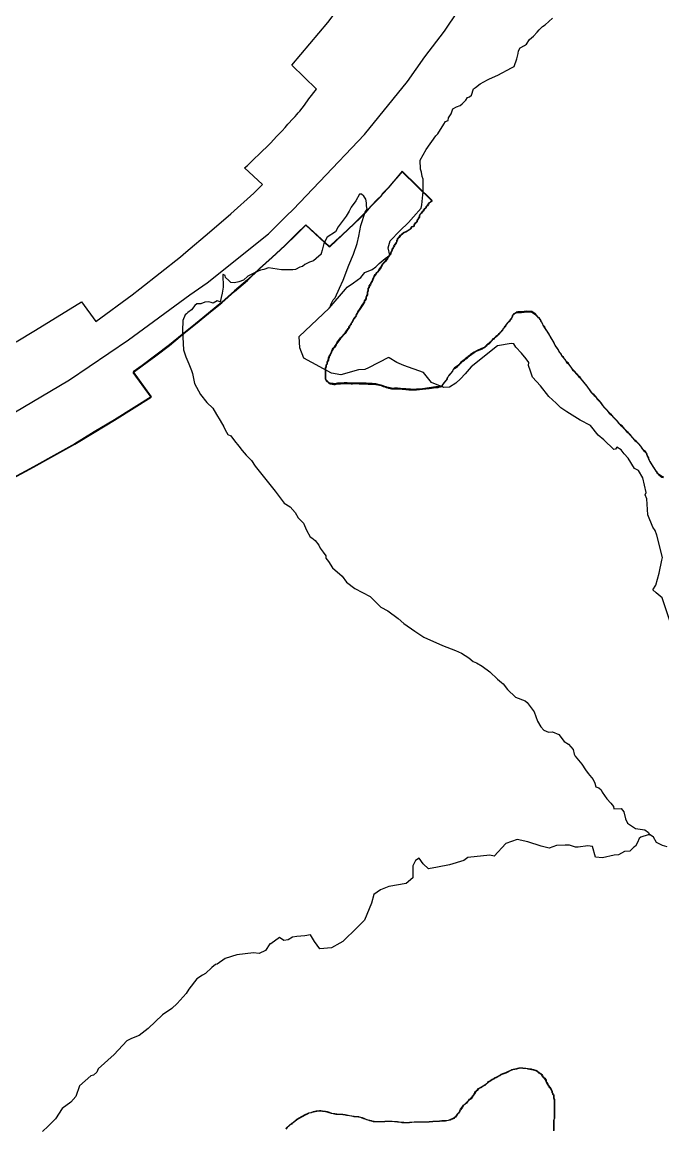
# Model space of a CAD drawing. Header units: inches. Extents: x 11269096 to 11303252, y 3653903 to 3686752.
# Drawn here: x 11285832 to 11286685, y 3677357 to 3678831 of the extents above; entities that cross this region are included whole.
import ezdxf

# ---------------------------------------------------------------- set-up
doc = ezdxf.new("R2010")
doc.units = ezdxf.units.IN
doc.header["$MEASUREMENT"] = 0
doc.layers.add('Park', color=105, linetype='Continuous')
doc.layers.add('Trail', color=202, linetype='Continuous')

msp = doc.modelspace()

# ---------------------------------------------------------------- linework, layer by layer
at = {"layer": 'Park'}
for points in [[(11285824.1, 3678405), (11285849.9, 3678420.2), (11285911.1, 3678458.2), (11285930, 3678431.9), (11285978.6, 3678467.7), (11285988.6, 3678475.3), (11286042.9, 3678518.3), (11286049.8, 3678524.3), (11286081.3, 3678551), (11286110, 3678575.4), (11286140.4, 3678603.2), (11286152, 3678614.7), (11286128, 3678636.7), (11286132, 3678639.9), (11286134.9, 3678642.8), (11286141, 3678648.6), (11286147.6, 3678654.8), (11286152.7, 3678659.8), (11286156.8, 3678663.7), (11286163.4, 3678670.1), (11286166.9, 3678674), (11286171.3, 3678679), (11286178.1, 3678686), (11286182.1, 3678690.7), (11286185.9, 3678695.1), (11286193, 3678702.4), (11286194, 3678703.4), (11286195.4, 3678705.1), (11286197.7, 3678707.9), (11286199.6, 3678710.1), (11286200.4, 3678711), (11286201.7, 3678712.5), (11286208, 3678720.2), (11286214, 3678728.9), (11286224, 3678741.7), (11286191, 3678773.7), (11286239.1, 3678830.4), (11286286.6, 3678894.2)], [(11286686, 3678224.7), (11286684, 3678225.2), (11286682, 3678226.7), (11286680, 3678228.2), (11286678, 3678230.2), (11286678, 3678230.7), (11286677, 3678231.4), (11286677, 3678232.2), (11286676, 3678233.2), (11286675, 3678234.7), (11286674, 3678236.2), (11286672, 3678239.4), (11286670, 3678242.4), (11286668, 3678245.9), (11286667, 3678247.7), (11286666, 3678249.2), (11286666, 3678250.4), (11286666, 3678251.2), (11286665, 3678252.2), (11286665, 3678253.4), (11286664, 3678254.2), (11286664, 3678254.9), (11286664, 3678255.7), (11286663, 3678257.2), (11286662, 3678258.7), (11286660, 3678260.2), (11286658, 3678262.9), (11286656, 3678265.9), (11286653, 3678269.4), (11286651, 3678271.2), (11286650, 3678272.4), (11286648, 3678273.9), (11286645, 3678277.4), (11286642, 3678281.2), (11286639, 3678284.2), (11286637, 3678285.9), (11286635, 3678288.2), (11286633, 3678290.7), (11286631, 3678292.7), (11286629, 3678294.4), (11286627, 3678296.2), (11286624, 3678300.2), (11286620, 3678304.2), (11286617, 3678307.7), (11286614, 3678310.4), (11286611, 3678313.9), (11286607, 3678317.9), (11286605, 3678320.7), (11286603, 3678323.4), (11286601, 3678326.2), (11286598, 3678329.2), (11286596, 3678332.2), (11286594, 3678334.2), (11286592, 3678335.7), (11286590, 3678338.2), (11286588, 3678340.9), (11286584, 3678346.4), (11286580, 3678351.2), (11286576, 3678356.2), (11286575, 3678357.7), (11286573, 3678359.2), (11286572, 3678360.7), (11286570, 3678362.7), (11286568, 3678365.4), (11286565, 3678368.4), (11286563, 3678371.2), (11286561, 3678373.9), (11286559, 3678376.7), (11286557, 3678378.2), (11286556, 3678379.9), (11286555, 3678381.4), (11286554, 3678382.7), (11286553, 3678384.4), (11286551, 3678386.4), (11286550, 3678388.7), (11286548, 3678390.7), (11286547, 3678392.7), (11286546, 3678394.7), (11286544, 3678397.2), (11286543, 3678398.9), (11286542, 3678400.4), (11286541, 3678402.2), (11286540, 3678404.4), (11286536, 3678410.7), (11286533, 3678416.4), (11286529, 3678422.4), (11286528, 3678423.7), (11286528, 3678424.7), (11286527, 3678425.7), (11286526, 3678427.2), (11286525, 3678428.9), (11286524, 3678431.2), (11286523, 3678432.4), (11286523, 3678433.7), (11286522, 3678434.9), (11286521, 3678435.7), (11286521, 3678436.4), (11286521, 3678436.7), (11286520, 3678436.9), (11286520, 3678437.2), (11286520, 3678437.4), (11286519, 3678437.9), (11286519, 3678438.4), (11286518, 3678438.7), (11286518, 3678438.9), (11286518, 3678439.2), (11286518, 3678439.4), (11286517, 3678440.2), (11286516, 3678440.9), (11286516, 3678441.7), (11286511, 3678445.2), (11286504, 3678445.7), (11286497, 3678444.7), (11286496, 3678444.7), (11286495, 3678444.7), (11286493, 3678444.7), (11286492, 3678444.7), (11286491, 3678444.4), (11286490, 3678444.2), (11286490, 3678443.9), (11286489, 3678443.7), (11286488, 3678443.2), (11286488, 3678442.7), (11286487, 3678442.4), (11286487, 3678441.9), (11286486, 3678441.7), (11286486, 3678440.9), (11286485, 3678440.4), (11286485, 3678439.7), (11286485, 3678439.2), (11286485, 3678438.9), (11286485, 3678438.7), (11286484, 3678437.7), (11286484, 3678436.7), (11286483, 3678435.7), (11286482, 3678434.7), (11286482, 3678433.7), (11286481, 3678432.4), (11286480, 3678432.2), (11286480, 3678431.9), (11286479, 3678430.7), (11286478, 3678429.7), (11286477, 3678428.4), (11286476, 3678427.4), (11286476, 3678426.4), (11286475, 3678425.4), (11286474, 3678424.7), (11286474, 3678424.2), (11286474, 3678423.7), (11286473, 3678423.2), (11286473, 3678422.7), (11286472, 3678422.2), (11286472, 3678421.2), (11286471, 3678419.9), (11286470, 3678418.7), (11286469, 3678417.9), (11286468, 3678417.2), (11286468, 3678416.4), (11286467, 3678415.7), (11286466, 3678414.9), (11286466, 3678414.4), (11286465, 3678413.7), (11286464, 3678412.9), (11286463, 3678411.9), (11286462, 3678411.2), (11286461, 3678410.4), (11286461, 3678409.7), (11286459, 3678408.7), (11286458, 3678407.4), (11286457, 3678406.4), (11286456, 3678405.7), (11286456, 3678404.9), (11286455, 3678404.2), (11286454, 3678402.9), (11286452, 3678401.9), (11286451, 3678400.7), (11286449, 3678399.2), (11286448, 3678397.9), (11286446, 3678396.9), (11286445, 3678396.4), (11286444, 3678395.9), (11286443, 3678395.4), (11286438, 3678393.4), (11286434, 3678391.2), (11286429, 3678387.9), (11286428, 3678386.7), (11286426, 3678385.4), (11286425, 3678384.4), (11286423, 3678382.9), (11286421, 3678381.2), (11286419, 3678379.7), (11286417, 3678378.2), (11286416, 3678377.2), (11286415, 3678375.7), (11286414, 3678374.9), (11286414, 3678374.4), (11286413, 3678374.2), (11286412, 3678372.7), (11286410, 3678371.4), (11286408, 3678370.2), (11286406, 3678368.2), (11286405, 3678365.9), (11286403, 3678363.2), (11286401, 3678361.2), (11286400, 3678359.7), (11286399, 3678357.9), (11286398, 3678356.7), (11286398, 3678355.7), (11286397, 3678354.4), (11286396, 3678352.7), (11286394, 3678350.7), (11286392, 3678347.7), (11286392, 3678347.4), (11286392, 3678347.2), (11286392, 3678346.9), (11286391, 3678346.2), (11286389, 3678345.7), (11286388, 3678345.4), (11286386, 3678344.9), (11286384, 3678344.7), (11286383, 3678344.7), (11286374, 3678343.4), (11286365, 3678342.4), (11286357, 3678341.7), (11286354, 3678341.4), (11286351, 3678341.4), (11286349, 3678341.7), (11286347, 3678341.7), (11286343, 3678342.2), (11286340, 3678342.4), (11286338, 3678342.4), (11286336, 3678342.7), (11286334, 3678342.7), (11286332, 3678342.9), (11286330, 3678342.9), (11286328, 3678342.9), (11286327, 3678342.7), (11286326, 3678342.7), (11286325, 3678342.7), (11286324, 3678342.7), (11286324, 3678342.9), (11286323, 3678343.2), (11286322, 3678343.4), (11286321, 3678343.7), (11286320, 3678343.9), (11286319, 3678344.2), (11286317, 3678344.7), (11286315, 3678345.4), (11286313, 3678346.2), (11286310, 3678347.2), (11286308, 3678347.7), (11286303, 3678348.7), (11286298, 3678349.2), (11286294, 3678349.2), (11286293, 3678349.2), (11286292, 3678349.4), (11286290, 3678349.7), (11286288, 3678349.7), (11286286, 3678349.7), (11286284, 3678349.7), (11286281, 3678349.7), (11286278, 3678349.9), (11286275, 3678349.9), (11286274, 3678349.9), (11286272, 3678349.7), (11286270, 3678349.7), (11286268, 3678349.9), (11286267, 3678349.9), (11286265, 3678350.2), (11286263, 3678350.2), (11286261, 3678350.2), (11286259, 3678349.9), (11286258, 3678349.9), (11286256, 3678349.7), (11286254, 3678349.7), (11286253, 3678349.7), (11286252, 3678349.7), (11286251, 3678349.4), (11286250, 3678349.2), (11286249, 3678348.9), (11286248, 3678348.9), (11286247, 3678348.9), (11286246, 3678349.2), (11286245, 3678349.2), (11286244, 3678349.4), (11286243, 3678349.4), (11286242, 3678349.4), (11286242, 3678349.7), (11286241, 3678350.2), (11286240, 3678350.7), (11286240, 3678351.2), (11286239, 3678351.7), (11286239, 3678352.2), (11286238, 3678352.7), (11286238, 3678352.9), (11286237, 3678353.4), (11286237, 3678353.7), (11286237, 3678354.2), (11286237, 3678354.7), (11286236, 3678354.9), (11286236, 3678355.2), (11286236, 3678355.7), (11286236, 3678357.2), (11286236, 3678358.7), (11286236, 3678359.9), (11286236, 3678360.7), (11286236, 3678361.7), (11286236, 3678362.7), (11286236, 3678363.2), (11286236, 3678364.2), (11286236, 3678364.9), (11286236, 3678366.2), (11286236, 3678367.2), (11286236, 3678368.2), (11286236, 3678370.2), (11286237, 3678372.4), (11286237, 3678374.4), (11286238, 3678375.7), (11286238, 3678376.9), (11286238, 3678378.4), (11286239, 3678379.9), (11286240, 3678381.2), (11286240, 3678382.4), (11286240, 3678383.4), (11286241, 3678384.7), (11286241, 3678385.9), (11286242, 3678387.7), (11286243, 3678389.7), (11286244, 3678391.7), (11286245, 3678394.2), (11286246, 3678396.4), (11286248, 3678398.2), (11286249, 3678399.4), (11286250, 3678401.4), (11286251, 3678403.4), (11286256, 3678410.2), (11286262, 3678416.7), (11286266, 3678422.7), (11286267, 3678423.2), (11286267, 3678423.7), (11286267, 3678424.2), (11286268, 3678425.7), (11286269, 3678427.4), (11286270, 3678428.7), (11286270, 3678429.2), (11286270, 3678429.9), (11286271, 3678430.7), (11286273, 3678433.9), (11286274, 3678436.7), (11286276, 3678438.7), (11286277, 3678440.2), (11286278, 3678442.7), (11286279, 3678444.9), (11286282, 3678449.4), (11286285, 3678453.7), (11286288, 3678458.4), (11286288, 3678459.2), (11286288, 3678459.9), (11286289, 3678460.7), (11286290, 3678462.7), (11286290, 3678464.7), (11286291, 3678466.7), (11286292, 3678467.9), (11286292, 3678469.4), (11286292, 3678471.2), (11286293, 3678473.7), (11286293, 3678475.9), (11286294, 3678477.7), (11286294, 3678479.4), (11286296, 3678481.7), (11286297, 3678483.9), (11286298, 3678485.9), (11286299, 3678488.2), (11286300, 3678490.4), (11286301, 3678492.4), (11286302, 3678494.4), (11286303, 3678495.7), (11286304, 3678497.2), (11286306, 3678498.7), (11286307, 3678500.7), (11286310, 3678504.7), (11286312, 3678508.7), (11286316, 3678512.7), (11286317, 3678514.2), (11286318, 3678515.7), (11286319, 3678517.2), (11286320, 3678518.7), (11286321, 3678520.2), (11286322, 3678521.7), (11286323, 3678522.4), (11286323, 3678523.2), (11286323, 3678523.9), (11286324, 3678525.7), (11286325, 3678527.4), (11286325, 3678528.7), (11286326, 3678530.2), (11286327, 3678532.2), (11286328, 3678533.7), (11286329, 3678535.2), (11286330, 3678536.9), (11286331, 3678538.7), (11286331, 3678540.2), (11286332, 3678541.2), (11286332, 3678542.4), (11286334, 3678544.7), (11286336, 3678547.2), (11286338, 3678548.7), (11286338, 3678549.2), (11286339, 3678549.7), (11286340, 3678550.4), (11286344, 3678552.4), (11286347, 3678554.2), (11286349, 3678555.9), (11286350, 3678556.7), (11286350, 3678557.7), (11286351, 3678558.4), (11286352, 3678558.7), (11286353, 3678558.9), (11286353, 3678559.4), (11286354, 3678559.7), (11286354, 3678560.2), (11286354, 3678560.7), (11286355, 3678562.2), (11286356, 3678563.4), (11286357, 3678564.7), (11286358, 3678565.4), (11286358, 3678566.7), (11286359, 3678567.9), (11286360, 3678569.9), (11286361, 3678571.7), (11286361, 3678573.4), (11286362, 3678575.2), (11286364, 3678576.9), (11286365, 3678578.7), (11286366, 3678579.7), (11286367, 3678580.9), (11286368, 3678582.4), (11286369, 3678583.4), (11286370, 3678584.4), (11286370, 3678585.4), (11286372, 3678586.9), (11286373, 3678588.7), (11286374, 3678590.2), (11286378, 3678593.2), (11286338, 3678632.2), (11286334, 3678627.4), (11286327, 3678619.2), (11286320, 3678610.7), (11286312, 3678602.4), (11286310, 3678599.7), (11286305, 3678594.4), (11286297, 3678586.2), (11286290, 3678578.4), (11286282, 3678570.4), (11286274, 3678562.7), (11286266, 3678555.2), (11286258, 3678547.7), (11286250, 3678540.2), (11286242, 3678532.7), (11286241, 3678532.4), (11286210, 3678560.9), (11286198, 3678549.2), (11286182, 3678533.4), (11286165, 3678517.9), (11286148, 3678502.7), (11286132, 3678487.4), (11286115, 3678472.7), (11286098, 3678457.7), (11286080, 3678443.2), (11286063, 3678428.9), (11286045, 3678414.7), (11286028, 3678400.7), (11286010, 3678386.9), (11285992, 3678373.4), (11285980, 3678364.7), (11286004, 3678331.7), (11285981, 3678317.4), (11285955, 3678300.9), (11285928, 3678284.7), (11285902, 3678268.9), (11285874, 3678253.4), (11285847, 3678238.4), (11285820, 3678223.7)], [(11285820, 3678223), (11285847, 3678237.7), (11285874, 3678252.7), (11285902, 3678268.3), (11285928, 3678284), (11285955, 3678300.3), (11285981, 3678316.8), (11286004, 3678331), (11285980, 3678364), (11285992, 3678372.7), (11286010, 3678386.2), (11286028, 3678400), (11286045, 3678414), (11286063, 3678428.3), (11286080, 3678442.5), (11286098, 3678457), (11286115, 3678472), (11286132, 3678486.8), (11286148, 3678502), (11286165, 3678517.2), (11286182, 3678532.7), (11286198, 3678548.5), (11286210, 3678560.2), (11286241, 3678531.7), (11286242, 3678532), (11286250, 3678539.5), (11286258, 3678547), (11286266, 3678554.5), (11286274, 3678562), (11286282, 3678569.7), (11286290, 3678577.7), (11286297, 3678585.5), (11286305, 3678593.8), (11286310, 3678599), (11286312, 3678601.8), (11286320, 3678610), (11286327, 3678618.5), (11286334, 3678626.8), (11286338, 3678631.5), (11286378, 3678592.5), (11286374, 3678589.5), (11286373, 3678588), (11286372, 3678586.3), (11286370, 3678584.7), (11286370, 3678583.7), (11286369, 3678582.7), (11286368, 3678581.7), (11286367, 3678580.2), (11286366, 3678579), (11286365, 3678578), (11286364, 3678576.2), (11286362, 3678574.5), (11286361, 3678572.7), (11286361, 3678571), (11286360, 3678569.2), (11286359, 3678567.2), (11286358, 3678566), (11286358, 3678564.7), (11286357, 3678564), (11286356, 3678562.7), (11286355, 3678561.5), (11286354, 3678560), (11286354, 3678559.5), (11286354, 3678559), (11286353, 3678558.7), (11286353, 3678558.2), (11286352, 3678558), (11286351, 3678557.7), (11286350, 3678557), (11286350, 3678556), (11286349, 3678555.2), (11286347, 3678553.5), (11286344, 3678551.7), (11286340, 3678549.7), (11286339, 3678549), (11286338, 3678548.5), (11286338, 3678548), (11286336, 3678546.5), (11286334, 3678544), (11286332, 3678541.7), (11286332, 3678540.5), (11286331, 3678539.5), (11286331, 3678538), (11286330, 3678536.2), (11286329, 3678534.5), (11286328, 3678533), (11286327, 3678531.5), (11286326, 3678529.5), (11286325, 3678528), (11286325, 3678526.7), (11286324, 3678525), (11286323, 3678523.2), (11286323, 3678522.5), (11286323, 3678521.7), (11286322, 3678521), (11286321, 3678519.5), (11286320, 3678518), (11286319, 3678516.5), (11286318, 3678515), (11286317, 3678513.5), (11286316, 3678512), (11286312, 3678508), (11286310, 3678504), (11286307, 3678500), (11286306, 3678498), (11286304, 3678496.5), (11286303, 3678495), (11286302, 3678493.8), (11286301, 3678491.8), (11286300, 3678489.8), (11286299, 3678487.5), (11286298, 3678485.3), (11286297, 3678483.3), (11286296, 3678481), (11286294, 3678478.8), (11286294, 3678477), (11286293, 3678475.3), (11286293, 3678473), (11286292, 3678470.5), (11286292, 3678468.8), (11286292, 3678467.3), (11286291, 3678466), (11286290, 3678464), (11286290, 3678462), (11286289, 3678460), (11286288, 3678459.3), (11286288, 3678458.5), (11286288, 3678457.8), (11286285, 3678453), (11286282, 3678448.8), (11286279, 3678444.3), (11286278, 3678442), (11286277, 3678439.5), (11286276, 3678438), (11286274, 3678436), (11286273, 3678433.3), (11286271, 3678430), (11286270, 3678429.3), (11286270, 3678428.5), (11286270, 3678428), (11286269, 3678426.8), (11286268, 3678425), (11286267, 3678423.5), (11286267, 3678423), (11286267, 3678422.5), (11286266, 3678422), (11286262, 3678416), (11286256, 3678409.5), (11286251, 3678402.7), (11286250, 3678400.7), (11286249, 3678398.7), (11286248, 3678397.5), (11286246, 3678395.7), (11286245, 3678393.5), (11286244, 3678391), (11286243, 3678389), (11286242, 3678387), (11286241, 3678385.2), (11286241, 3678384), (11286240, 3678382.7), (11286240, 3678381.7), (11286240, 3678380.5), (11286239, 3678379.2), (11286238, 3678377.7), (11286238, 3678376.2), (11286238, 3678375), (11286237, 3678373.7), (11286237, 3678371.7), (11286236, 3678369.5), (11286236, 3678367.5), (11286236, 3678366.5), (11286236, 3678365.5), (11286236, 3678364.2), (11286236, 3678363.5), (11286236, 3678362.5), (11286236, 3678362), (11286236, 3678361), (11286236, 3678360), (11286236, 3678359.2), (11286236, 3678358), (11286236, 3678356.5), (11286236, 3678355), (11286236, 3678354.5), (11286236, 3678354.2), (11286237, 3678354), (11286237, 3678353.5), (11286237, 3678353), (11286237, 3678352.7), (11286238, 3678352.2), (11286238, 3678352), (11286239, 3678351.5), (11286239, 3678351), (11286240, 3678350.5), (11286240, 3678350), (11286241, 3678349.5), (11286242, 3678349), (11286242, 3678348.7), (11286243, 3678348.7), (11286244, 3678348.7), (11286245, 3678348.5), (11286246, 3678348.5), (11286247, 3678348.2), (11286248, 3678348.2), (11286249, 3678348.2), (11286250, 3678348.5), (11286251, 3678348.7), (11286252, 3678349), (11286253, 3678349), (11286254, 3678349), (11286256, 3678349), (11286258, 3678349.2), (11286259, 3678349.2), (11286261, 3678349.5), (11286263, 3678349.5), (11286265, 3678349.5), (11286267, 3678349.2), (11286268, 3678349.2), (11286270, 3678349), (11286272, 3678349), (11286274, 3678349.2), (11286275, 3678349.2), (11286278, 3678349.2), (11286281, 3678349), (11286284, 3678349), (11286286, 3678349), (11286288, 3678349), (11286290, 3678349), (11286292, 3678348.7), (11286293, 3678348.5), (11286294, 3678348.5), (11286298, 3678348.5), (11286303, 3678348), (11286308, 3678347), (11286310, 3678346.5), (11286313, 3678345.5), (11286315, 3678344.7), (11286317, 3678344), (11286319, 3678343.5), (11286320, 3678343.2), (11286321, 3678343), (11286322, 3678342.7), (11286323, 3678342.5), (11286324, 3678342.2), (11286324, 3678342), (11286325, 3678342), (11286326, 3678342), (11286327, 3678342), (11286328, 3678342.2), (11286330, 3678342.2), (11286332, 3678342.2), (11286334, 3678342), (11286336, 3678342), (11286338, 3678341.7), (11286340, 3678341.7), (11286343, 3678341.5), (11286347, 3678341), (11286349, 3678341), (11286351, 3678340.7), (11286354, 3678340.7), (11286357, 3678341), (11286365, 3678341.7), (11286374, 3678342.7), (11286383, 3678344), (11286384, 3678344), (11286386, 3678344.2), (11286388, 3678344.7), (11286389, 3678345), (11286391, 3678345.5), (11286392, 3678346.2), (11286392, 3678346.5), (11286392, 3678346.7), (11286392, 3678347), (11286394, 3678350), (11286396, 3678352), (11286397, 3678353.7), (11286398, 3678355), (11286398, 3678356), (11286399, 3678357.2), (11286400, 3678359), (11286401, 3678360.5), (11286403, 3678362.5), (11286405, 3678365.2), (11286406, 3678367.5), (11286408, 3678369.5), (11286410, 3678370.7), (11286412, 3678372), (11286413, 3678373.5), (11286414, 3678373.7), (11286414, 3678374.2), (11286415, 3678375), (11286416, 3678376.5), (11286417, 3678377.5), (11286419, 3678379), (11286421, 3678380.5), (11286423, 3678382.2), (11286425, 3678383.7), (11286426, 3678384.7), (11286428, 3678386), (11286429, 3678387.2), (11286434, 3678390.5), (11286438, 3678392.7), (11286443, 3678394.7), (11286444, 3678395.2), (11286445, 3678395.7), (11286446, 3678396.2), (11286448, 3678397.2), (11286449, 3678398.5), (11286451, 3678400), (11286452, 3678401.2), (11286454, 3678402.2), (11286455, 3678403.5), (11286456, 3678404.2), (11286456, 3678405), (11286457, 3678405.7), (11286458, 3678406.7), (11286459, 3678408), (11286461, 3678409), (11286461, 3678409.7), (11286462, 3678410.5), (11286463, 3678411.2), (11286464, 3678412.2), (11286465, 3678413), (11286466, 3678413.7), (11286466, 3678414.2), (11286467, 3678415), (11286468, 3678415.7), (11286468, 3678416.5), (11286469, 3678417.2), (11286470, 3678418), (11286471, 3678419.2), (11286472, 3678420.5), (11286472, 3678421.5), (11286473, 3678422), (11286473, 3678422.5), (11286474, 3678423), (11286474, 3678423.5), (11286474, 3678424), (11286475, 3678424.8), (11286476, 3678425.8), (11286476, 3678426.8), (11286477, 3678427.8), (11286478, 3678429), (11286479, 3678430), (11286480, 3678431.3), (11286480, 3678431.5), (11286481, 3678431.8), (11286482, 3678433), (11286482, 3678434), (11286483, 3678435), (11286484, 3678436), (11286484, 3678437), (11286485, 3678438), (11286485, 3678438.3), (11286485, 3678438.5), (11286485, 3678439), (11286485, 3678439.8), (11286486, 3678440.3), (11286486, 3678441), (11286487, 3678441.3), (11286487, 3678441.8), (11286488, 3678442), (11286488, 3678442.5), (11286489, 3678443), (11286490, 3678443.3), (11286490, 3678443.5), (11286491, 3678443.8), (11286492, 3678444), (11286493, 3678444), (11286495, 3678444), (11286496, 3678444), (11286497, 3678444), (11286504, 3678445), (11286511, 3678444.5), (11286516, 3678441), (11286516, 3678440.3), (11286517, 3678439.5), (11286518, 3678438.8), (11286518, 3678438.5), (11286518, 3678438.3), (11286518, 3678438), (11286519, 3678437.8), (11286519, 3678437.3), (11286520, 3678436.8), (11286520, 3678436.5), (11286520, 3678436.3), (11286521, 3678436), (11286521, 3678435.8), (11286521, 3678435), (11286522, 3678434.3), (11286523, 3678433), (11286523, 3678431.8), (11286524, 3678430.5), (11286525, 3678428.3), (11286526, 3678426.5), (11286527, 3678425), (11286528, 3678424), (11286528, 3678423), (11286529, 3678421.8), (11286533, 3678415.7), (11286536, 3678410), (11286540, 3678403.7), (11286541, 3678401.5), (11286542, 3678399.7), (11286543, 3678398.2), (11286544, 3678396.5), (11286546, 3678394), (11286547, 3678392), (11286548, 3678390), (11286550, 3678388), (11286551, 3678385.7), (11286553, 3678383.7), (11286554, 3678382), (11286555, 3678380.7), (11286556, 3678379.2), (11286557, 3678377.5), (11286559, 3678376), (11286561, 3678373.2), (11286563, 3678370.5), (11286565, 3678367.7), (11286568, 3678364.7), (11286570, 3678362), (11286572, 3678360), (11286573, 3678358.5), (11286575, 3678357), (11286576, 3678355.5), (11286580, 3678350.5), (11286584, 3678345.7), (11286588, 3678340.2), (11286590, 3678337.5), (11286592, 3678335), (11286594, 3678333.5), (11286596, 3678331.5), (11286598, 3678328.5), (11286601, 3678325.5), (11286603, 3678322.8), (11286605, 3678320), (11286607, 3678317.3), (11286611, 3678313.3), (11286614, 3678309.8), (11286617, 3678307), (11286620, 3678303.5), (11286624, 3678299.5), (11286627, 3678295.5), (11286629, 3678293.8), (11286631, 3678292), (11286633, 3678290), (11286635, 3678287.5), (11286637, 3678285.3), (11286639, 3678283.5), (11286642, 3678280.5), (11286645, 3678276.8), (11286648, 3678273.3), (11286650, 3678271.8), (11286651, 3678270.5), (11286653, 3678268.8), (11286656, 3678265.3), (11286658, 3678262.3), (11286660, 3678259.5), (11286662, 3678258), (11286663, 3678256.5), (11286664, 3678255), (11286664, 3678254.2), (11286664, 3678253.5), (11286665, 3678252.7), (11286665, 3678251.5), (11286666, 3678250.5), (11286666, 3678249.7), (11286666, 3678248.5), (11286667, 3678247), (11286668, 3678245.2), (11286670, 3678241.7), (11286672, 3678238.7), (11286674, 3678235.5), (11286675, 3678234), (11286676, 3678232.5), (11286677, 3678231.5), (11286677, 3678230.7), (11286678, 3678230), (11286678, 3678229.5), (11286680, 3678227.5), (11286682, 3678226), (11286684, 3678224.5), (11286686, 3678224)], [(11286183, 3677356.2), (11286185, 3677358.2), (11286187, 3677359.9), (11286189, 3677361.7), (11286191, 3677362.9), (11286191, 3677363.4), (11286192, 3677363.9), (11286193, 3677364.4), (11286198, 3677368.7), (11286204, 3677372.2), (11286210, 3677375.2), (11286212, 3677376.2), (11286214, 3677377.2), (11286217, 3677377.7), (11286218, 3677378.2), (11286220, 3677378.7), (11286222, 3677379.2), (11286223, 3677379.4), (11286224, 3677379.7), (11286225, 3677379.9), (11286228, 3677380.2), (11286230, 3677380.2), (11286232, 3677379.7), (11286234, 3677379.4), (11286236, 3677379.2), (11286238, 3677378.7), (11286241, 3677377.9), (11286244, 3677376.9), (11286248, 3677376.2), (11286249, 3677375.9), (11286250, 3677375.7), (11286251, 3677375.7), (11286255, 3677375.4), (11286259, 3677375.2), (11286262, 3677374.7), (11286264, 3677374.4), (11286266, 3677374.2), (11286268, 3677373.7), (11286271, 3677373.2), (11286274, 3677372.7), (11286277, 3677372.4), (11286278, 3677372.4), (11286280, 3677372.2), (11286281, 3677371.9), (11286283, 3677371.4), (11286285, 3677370.7), (11286287, 3677369.9), (11286289, 3677369.2), (11286291, 3677368.4), (11286293, 3677367.9), (11286295, 3677367.2), (11286297, 3677366.7), (11286299, 3677366.2), (11286300, 3677365.9), (11286301, 3677365.9), (11286303, 3677365.7), (11286307, 3677365.7), (11286312, 3677365.7), (11286315, 3677365.9), (11286318, 3677366.2), (11286321, 3677366.2), (11286325, 3677366.2), (11286328, 3677365.7), (11286332, 3677365.4), (11286337, 3677364.9), (11286338, 3677364.7), (11286340, 3677364.7), (11286341, 3677364.4), (11286344, 3677364.4), (11286348, 3677364.7), (11286351, 3677364.9), (11286354, 3677365.2), (11286357, 3677365.2), (11286360, 3677365.2), (11286363, 3677365.2), (11286366, 3677365.2), (11286368, 3677365.2), (11286371, 3677365.2), (11286374, 3677365.4), (11286377, 3677365.7), (11286379, 3677365.9), (11286382, 3677366.2), (11286385, 3677366.2), (11286388, 3677366.4), (11286391, 3677366.7), (11286394, 3677366.7), (11286396, 3677366.9), (11286400, 3677367.4), (11286402, 3677368.2), (11286403, 3677368.7), (11286404, 3677369.2), (11286405, 3677369.4), (11286407, 3677370.4), (11286408, 3677371.4), (11286409, 3677372.2), (11286410, 3677373.2), (11286411, 3677374.7), (11286412, 3677375.9), (11286414, 3677377.9), (11286415, 3677379.9), (11286416, 3677381.9), (11286418, 3677384.7), (11286420, 3677387.4), (11286422, 3677389.2), (11286424, 3677390.7), (11286425, 3677392.4), (11286427, 3677394.2), (11286428, 3677395.2), (11286430, 3677396.7), (11286431, 3677397.9), (11286432, 3677398.7), (11286432, 3677399.7), (11286433, 3677400.4), (11286433, 3677401.2), (11286434, 3677402.2), (11286434, 3677402.7), (11286435, 3677403.2), (11286435, 3677403.7), (11286435, 3677404.2), (11286436, 3677405.4), (11286437, 3677406.7), (11286438, 3677407.4), (11286440, 3677409.7), (11286444, 3677411.7), (11286446, 3677413.2), (11286448, 3677414.4), (11286450, 3677415.9), (11286452, 3677417.7), (11286453, 3677418.7), (11286455, 3677419.7), (11286456, 3677420.7), (11286458, 3677421.9), (11286460, 3677422.9), (11286461, 3677423.7), (11286464, 3677424.9), (11286466, 3677426.2), (11286468, 3677427.2), (11286469, 3677427.9), (11286470, 3677428.7), (11286472, 3677429.4), (11286476, 3677430.9), (11286479, 3677432.2), (11286482, 3677433.7), (11286483, 3677434.2), (11286484, 3677434.7), (11286484, 3677434.9), (11286486, 3677435.4), (11286488, 3677435.7), (11286491, 3677436.2), (11286492, 3677436.7), (11286493, 3677436.7), (11286494, 3677436.9), (11286496, 3677437.2), (11286499, 3677436.9), (11286502, 3677436.7), (11286503, 3677436.7), (11286505, 3677436.4), (11286506, 3677436.2), (11286508, 3677435.7), (11286510, 3677435.7), (11286511, 3677435.2), (11286513, 3677434.7), (11286516, 3677433.9), (11286518, 3677432.9), (11286519, 3677432.2), (11286520, 3677431.4), (11286521, 3677430.4), (11286522, 3677430.2), (11286522, 3677429.7), (11286523, 3677429.4), (11286524, 3677428.2), (11286525, 3677426.7), (11286526, 3677425.2), (11286527, 3677424.7), (11286527, 3677423.9), (11286528, 3677423.2), (11286529, 3677421.9), (11286530, 3677420.7), (11286530, 3677419.2), (11286531, 3677417.4), (11286532, 3677415.4), (11286533, 3677413.4), (11286534, 3677412.4), (11286535, 3677411.2), (11286536, 3677409.7), (11286537, 3677407.7), (11286538, 3677405.9), (11286538, 3677404.4), (11286539, 3677403.4), (11286539, 3677402.2), (11286540, 3677400.9), (11286540, 3677398.9), (11286540, 3677397.2), (11286541, 3677394.7), (11286541, 3677391.4), (11286541, 3677388.7), (11286541, 3677386.2), (11286541, 3677384.7), (11286541, 3677382.9), (11286541, 3677381.2), (11286541, 3677379.7), (11286541, 3677377.9), (11286541, 3677375.7), (11286541, 3677374.2), (11286541, 3677372.9), (11286541, 3677371.9), (11286541, 3677370.2), (11286540, 3677367.7), (11286540, 3677365.4), (11286540, 3677363.2), (11286540, 3677357.9), (11286540, 3677353.7)], [(11286540, 3677353), (11286540, 3677357.2), (11286540, 3677362.5), (11286540, 3677364.7), (11286540, 3677367), (11286541, 3677369.5), (11286541, 3677371.2), (11286541, 3677372.2), (11286541, 3677373.5), (11286541, 3677375), (11286541, 3677377.2), (11286541, 3677379), (11286541, 3677380.5), (11286541, 3677382.2), (11286541, 3677384), (11286541, 3677385.5), (11286541, 3677388), (11286541, 3677390.7), (11286541, 3677394), (11286540, 3677396.5), (11286540, 3677398.2), (11286540, 3677400.2), (11286539, 3677401.5), (11286539, 3677402.7), (11286538, 3677403.7), (11286538, 3677405.2), (11286537, 3677407), (11286536, 3677409), (11286535, 3677410.5), (11286534, 3677411.7), (11286533, 3677412.7), (11286532, 3677414.7), (11286531, 3677416.7), (11286530, 3677418.5), (11286530, 3677420), (11286529, 3677421.2), (11286528, 3677422.5), (11286527, 3677423.2), (11286527, 3677424), (11286526, 3677424.5), (11286525, 3677426), (11286524, 3677427.5), (11286523, 3677428.7), (11286522, 3677429), (11286522, 3677429.5), (11286521, 3677429.7), (11286520, 3677430.7), (11286519, 3677431.5), (11286518, 3677432.2), (11286516, 3677433.2), (11286513, 3677434), (11286511, 3677434.5), (11286510, 3677435), (11286508, 3677435), (11286506, 3677435.5), (11286505, 3677435.7), (11286503, 3677436), (11286502, 3677436), (11286499, 3677436.2), (11286496, 3677436.5), (11286494, 3677436.2), (11286493, 3677436), (11286492, 3677436), (11286491, 3677435.5), (11286488, 3677435), (11286486, 3677434.7), (11286484, 3677434.2), (11286484, 3677434), (11286483, 3677433.5), (11286482, 3677433), (11286479, 3677431.5), (11286476, 3677430.2), (11286472, 3677428.7), (11286470, 3677428), (11286469, 3677427.2), (11286468, 3677426.5), (11286466, 3677425.5), (11286464, 3677424.2), (11286461, 3677423), (11286460, 3677422.2), (11286458, 3677421.2), (11286456, 3677420), (11286455, 3677419), (11286453, 3677418), (11286452, 3677417), (11286450, 3677415.2), (11286448, 3677413.7), (11286446, 3677412.5), (11286444, 3677411), (11286440, 3677409), (11286438, 3677406.7), (11286437, 3677406), (11286436, 3677404.7), (11286435, 3677403.5), (11286435, 3677403), (11286435, 3677402.5), (11286434, 3677402), (11286434, 3677401.5), (11286433, 3677400.5), (11286433, 3677399.7), (11286432, 3677399), (11286432, 3677398), (11286431, 3677397.2), (11286430, 3677396), (11286428, 3677394.5), (11286427, 3677393.5), (11286425, 3677391.7), (11286424, 3677390), (11286422, 3677388.5), (11286420, 3677386.7), (11286418, 3677384), (11286416, 3677381.2), (11286415, 3677379.2), (11286414, 3677377.2), (11286412, 3677375.2), (11286411, 3677374), (11286410, 3677372.5), (11286409, 3677371.5), (11286408, 3677370.7), (11286407, 3677369.7), (11286405, 3677368.7), (11286404, 3677368.5), (11286403, 3677368), (11286402, 3677367.5), (11286400, 3677366.7), (11286396, 3677366.2), (11286394, 3677366), (11286391, 3677366), (11286388, 3677365.7), (11286385, 3677365.5), (11286382, 3677365.5), (11286379, 3677365.2), (11286377, 3677365), (11286374, 3677364.7), (11286371, 3677364.5), (11286368, 3677364.5), (11286366, 3677364.5), (11286363, 3677364.5), (11286360, 3677364.5), (11286357, 3677364.5), (11286354, 3677364.5), (11286351, 3677364.2), (11286348, 3677364), (11286344, 3677363.7), (11286341, 3677363.7), (11286340, 3677364), (11286338, 3677364), (11286337, 3677364.2), (11286332, 3677364.7), (11286328, 3677365), (11286325, 3677365.5), (11286321, 3677365.5), (11286318, 3677365.5), (11286315, 3677365.2), (11286312, 3677365), (11286307, 3677365), (11286303, 3677365), (11286301, 3677365.2), (11286300, 3677365.2), (11286299, 3677365.5), (11286297, 3677366), (11286295, 3677366.5), (11286293, 3677367.2), (11286291, 3677367.7), (11286289, 3677368.5), (11286287, 3677369.2), (11286285, 3677370), (11286283, 3677370.7), (11286281, 3677371.2), (11286280, 3677371.5), (11286278, 3677371.7), (11286277, 3677371.7), (11286274, 3677372), (11286271, 3677372.5), (11286268, 3677373), (11286266, 3677373.5), (11286264, 3677373.7), (11286262, 3677374), (11286259, 3677374.5), (11286255, 3677374.7), (11286251, 3677375), (11286250, 3677375), (11286249, 3677375.2), (11286248, 3677375.5), (11286244, 3677376.2), (11286241, 3677377.2), (11286238, 3677378), (11286236, 3677378.5), (11286234, 3677378.7), (11286232, 3677379), (11286230, 3677379.5), (11286228, 3677379.5), (11286225, 3677379.2), (11286224, 3677379), (11286223, 3677378.7), (11286222, 3677378.5), (11286220, 3677378), (11286218, 3677377.5), (11286217, 3677377), (11286214, 3677376.5), (11286212, 3677375.5), (11286210, 3677374.5), (11286204, 3677371.5), (11286198, 3677368), (11286193, 3677363.7), (11286192, 3677363.2), (11286191, 3677362.7), (11286191, 3677362.2), (11286189, 3677361), (11286187, 3677359.2), (11286185, 3677357.5), (11286183, 3677355.5)]]:
    msp.add_lwpolyline(points, dxfattribs=at)
at = {"layer": 'Trail'}
for points in [[(11285821, 3678310.2), (11285895, 3678354.3), (11285973.7, 3678407.7), (11286055.4, 3678467.4), (11286078.6, 3678483.5), (11286159.9, 3678548.7), (11286183.9, 3678572.8), (11286193, 3678581.2), (11286227.9, 3678618), (11286288, 3678681.1), (11286345, 3678751.8), (11286368.3, 3678784.6), (11286394.3, 3678819.1), (11286412.8, 3678845.9)], [(11286709.6, 3677987.1), (11286684.2, 3678063.6), (11286676.6, 3678070.3), (11286671.9, 3678074.1), (11286676.1, 3678080.6), (11286680.4, 3678096.4), (11286684.1, 3678113.9), (11286684.9, 3678117.6), (11286677.3, 3678147), (11286675.2, 3678153.4), (11286672.1, 3678157.9), (11286665.5, 3678174.1), (11286664.2, 3678195.6), (11286661.8, 3678201.1), (11286663.1, 3678204), (11286658.5, 3678223.6), (11286652.9, 3678233.2), (11286647.5, 3678236.2), (11286639.2, 3678250), (11286633.7, 3678255.6), (11286629.9, 3678261.1), (11286624.1, 3678264.6), (11286622.4, 3678261.6), (11286619.9, 3678261.5), (11286606.7, 3678274.1), (11286599, 3678280.5), (11286589.1, 3678293.5), (11286575, 3678300.6), (11286557.5, 3678311.5), (11286549.4, 3678317.1), (11286543.1, 3678323.1), (11286533.6, 3678332), (11286522.5, 3678346.4), (11286511.9, 3678357.6), (11286509.1, 3678365.6), (11286506.6, 3678373.4), (11286506.8, 3678377.1), (11286503.2, 3678382.2), (11286497, 3678389.7), (11286489.6, 3678397.7), (11286486.8, 3678402.1), (11286483.3, 3678402.7), (11286465.3, 3678399.4), (11286430.1, 3678371.7), (11286422, 3678362.4), (11286415.9, 3678355.7), (11286409.8, 3678349.6), (11286401.1, 3678344.5), (11286393.6, 3678343.8), (11286377.2, 3678350.5), (11286366.5, 3678363.8), (11286340.2, 3678373.4), (11286330.8, 3678377.4), (11286320.8, 3678383.4), (11286320, 3678384.1), (11286293.1, 3678370), (11286288.3, 3678368.1), (11286279.9, 3678367.6), (11286256.5, 3678361), (11286243.8, 3678363.2), (11286207, 3678383.1), (11286201.6, 3678396.9), (11286201.1, 3678412), (11286241.1, 3678449.6), (11286262.8, 3678474.9), (11286264.7, 3678477.6), (11286273.2, 3678483.4), (11286283, 3678490.8), (11286288.2, 3678497.1), (11286298, 3678501.3), (11286303.1, 3678504.7), (11286307.4, 3678509.3), (11286315.3, 3678515.9), (11286321.5, 3678520.2), (11286319.3, 3678530.2), (11286322, 3678539.6), (11286335.1, 3678552.8), (11286346.7, 3678563.9), (11286353, 3678571.7), (11286363.6, 3678583), (11286364.3, 3678587.6), (11286366, 3678605.1), (11286366, 3678616.1), (11286365.9, 3678621.6), (11286364.7, 3678625.2), (11286363.9, 3678631.1), (11286362.4, 3678635.1), (11286362.2, 3678647.2), (11286370, 3678661.2), (11286383.1, 3678679.6), (11286385.4, 3678682), (11286393.7, 3678695.1), (11286395.7, 3678698.4), (11286399.3, 3678700.1), (11286399.8, 3678703.3), (11286403.4, 3678709), (11286405.6, 3678715.6), (11286410.4, 3678718.1), (11286415.4, 3678719.9), (11286418.1, 3678722.3), (11286423.1, 3678727.1), (11286425.2, 3678730.4), (11286428, 3678731.6), (11286430.6, 3678733.6), (11286433, 3678742.1), (11286435.8, 3678744), (11286442, 3678748.6), (11286451.6, 3678754), (11286454.6, 3678755.3), (11286465.7, 3678760.4), (11286483.6, 3678770.3), (11286487.5, 3678771.9), (11286490.9, 3678782.2), (11286492.7, 3678789.1), (11286493.2, 3678792.8), (11286495.3, 3678796.8), (11286501.2, 3678799.9), (11286503.9, 3678801.7), (11286507.9, 3678807.9), (11286513.2, 3678812.1), (11286518.1, 3678817.8), (11286520.4, 3678820.8), (11286525.2, 3678825.2), (11286528.5, 3678827.2), (11286538.3, 3678836.2)], [(11286243.5, 3678452.5), (11286242.5, 3678453.7), (11286246.1, 3678460.9), (11286248.8, 3678463.3), (11286254.6, 3678476.6), (11286259.5, 3678487.2), (11286267.3, 3678506.9), (11286273.1, 3678521.5), (11286278.2, 3678536.1), (11286280.4, 3678545.9), (11286283, 3678560.1), (11286289, 3678577.6), (11286291.4, 3678581.9), (11286290.7, 3678586.1), (11286290.7, 3678590.2), (11286289.6, 3678595), (11286287.1, 3678598.9), (11286284, 3678601.7), (11286281.4, 3678601.5), (11286276.3, 3678592.8), (11286270.3, 3678584.5), (11286267.7, 3678578.9), (11286263.4, 3678572.3), (11286252.9, 3678558.2), (11286249.2, 3678551.4), (11286238.4, 3678544.4), (11286233.7, 3678535.9), (11286231.7, 3678526.9), (11286230.4, 3678522.8), (11286230.3, 3678521.6), (11286223.4, 3678516), (11286220, 3678513), (11286214.5, 3678511.2), (11286208.3, 3678507.8), (11286205.2, 3678505.5), (11286201.8, 3678504.2), (11286196, 3678501.5), (11286192.4, 3678500.7), (11286177.4, 3678500.9), (11286159.9, 3678503.3), (11286154, 3678501.1), (11286149.5, 3678500.5), (11286142.5, 3678497.1), (11286132.7, 3678492.4), (11286126.9, 3678487), (11286120.6, 3678484.7), (11286114.6, 3678483.5), (11286109.7, 3678484), (11286107.4, 3678486.4), (11286102.9, 3678490.4), (11286102.2, 3678493.4), (11286099.6, 3678494.4), (11286099.4, 3678494.4)], [(11286099.4, 3678494.4), (11286099.8, 3678477.9), (11286098.8, 3678472.5), (11286098.3, 3678469.7), (11286095.8, 3678458.4), (11286091.5, 3678459.6), (11286086.5, 3678456.4), (11286083.6, 3678457.3), (11286080.1, 3678458.2), (11286075.3, 3678457.7), (11286070.1, 3678455.5), (11286064.7, 3678455.5), (11286061.8, 3678453.2), (11286057.5, 3678447.3), (11286052.7, 3678444), (11286050.9, 3678442.1), (11286049.3, 3678440.8), (11286046.1, 3678433.4), (11286045.7, 3678419.7), (11286046.8, 3678394.1), (11286049.9, 3678384.7), (11286054.1, 3678375.6), (11286057.3, 3678366.5), (11286059, 3678362.5), (11286061.3, 3678349.2), (11286069.6, 3678334.8), (11286077.8, 3678324.2), (11286085.8, 3678316.4), (11286091, 3678308.2), (11286095.5, 3678300), (11286100.5, 3678291.6), (11286102.2, 3678287.7), (11286105.9, 3678281.2), (11286110, 3678279.7), (11286115, 3678272.8), (11286120.6, 3678266), (11286125, 3678260.1), (11286130.2, 3678253.7), (11286137.6, 3678246.5), (11286142.1, 3678239.1), (11286169, 3678205.9), (11286181.1, 3678189.8), (11286188.9, 3678184.8), (11286195.8, 3678177.3), (11286199.6, 3678170.1), (11286203.8, 3678166.2), (11286206.9, 3678163.2), (11286208, 3678159.9), (11286210.5, 3678153.6), (11286215.6, 3678145.1), (11286217.8, 3678143.7), (11286222.1, 3678139.9), (11286227.2, 3678133.8), (11286228.9, 3678130), (11286232.7, 3678124.5), (11286236.3, 3678119.8), (11286236.5, 3678116.6), (11286239.8, 3678112.1), (11286245.3, 3678103.5), (11286258.4, 3678092.4), (11286263.8, 3678084.5), (11286275.2, 3678075.9), (11286295.3, 3678065.2), (11286309.9, 3678051.3), (11286318.9, 3678046.5), (11286332.8, 3678036.1), (11286340.3, 3678029.6), (11286355.2, 3678019), (11286367.1, 3678011.2), (11286392, 3678000.1), (11286409.2, 3677993.6), (11286417.2, 3677989.7), (11286426.7, 3677983.8), (11286432.8, 3677978.8), (11286437, 3677977), (11286444.7, 3677972.5), (11286455, 3677964.9), (11286465.2, 3677955.2), (11286470.6, 3677950.7), (11286472.6, 3677948.8), (11286478.3, 3677941.6), (11286489.1, 3677931), (11286501.8, 3677926.4), (11286504.5, 3677923.9), (11286513.9, 3677911.7), (11286518.2, 3677899.1), (11286522.8, 3677891.8), (11286526.7, 3677887.2), (11286533, 3677884.7), (11286538.4, 3677884.8), (11286546.8, 3677881.4), (11286554.1, 3677871.9), (11286559.8, 3677868.5), (11286565.7, 3677861.4), (11286567, 3677855.3), (11286568.4, 3677852.7), (11286577.5, 3677841.8), (11286582.4, 3677834.5), (11286585.8, 3677829.6), (11286592.6, 3677821.5), (11286594.8, 3677816.4), (11286596, 3677811.6), (11286600.1, 3677810.4), (11286603.2, 3677807.8), (11286604.7, 3677804.7), (11286610.6, 3677795.5), (11286616, 3677789.8), (11286619.5, 3677785.4), (11286620.2, 3677782.5), (11286630, 3677782.8), (11286633.2, 3677778.5), (11286635.8, 3677769.2), (11286638.4, 3677763.3), (11286648.8, 3677756.3), (11286661.4, 3677754.5), (11286666.1, 3677750.7), (11286667.3, 3677748.8), (11286668.3, 3677747.9)], [(11286690.9, 3677731.9), (11286684.8, 3677733.6), (11286676.7, 3677737.5), (11286673, 3677744.7), (11286668.3, 3677747.9), (11286665.6, 3677747.8), (11286656.1, 3677744.4), (11286653.6, 3677742.7), (11286651.5, 3677737.6), (11286648.9, 3677732.5), (11286646.5, 3677731.2), (11286641.3, 3677726.1), (11286634.3, 3677725.5), (11286626.1, 3677720.9), (11286620.4, 3677720.8), (11286604.8, 3677717), (11286595.8, 3677717.9), (11286591.5, 3677732), (11286585.3, 3677733.1), (11286572.4, 3677731.4), (11286568.8, 3677731.4), (11286561.1, 3677734), (11286555.2, 3677734), (11286543.8, 3677733.6), (11286533.9, 3677730), (11286523.1, 3677732.5), (11286505.5, 3677738.4), (11286491.4, 3677741.3), (11286476.2, 3677736.2), (11286460.7, 3677719.2), (11286455.1, 3677720.7), (11286425.4, 3677717.4), (11286420.4, 3677713.3), (11286401.3, 3677707.8), (11286385.1, 3677704.8), (11286373, 3677702.4), (11286365.9, 3677709.1), (11286360.7, 3677716.8), (11286355.9, 3677713.6), (11286352.2, 3677706.5), (11286352.5, 3677690.6), (11286343.4, 3677682.9), (11286320.5, 3677679), (11286309.3, 3677674.6), (11286300.4, 3677668.3), (11286297.4, 3677656.7), (11286287.8, 3677634.1), (11286278.2, 3677624.3), (11286259, 3677605.5), (11286254.9, 3677603.4), (11286244.2, 3677597.1), (11286228.3, 3677595.8), (11286221.3, 3677605.3), (11286215.8, 3677614.6), (11286208.3, 3677613.1), (11286198, 3677612.3), (11286192, 3677611.3), (11286186.4, 3677607.8), (11286180.6, 3677607), (11286174.7, 3677611), (11286163.4, 3677602.5), (11286162, 3677602.3), (11286156.2, 3677593.5), (11286147.6, 3677589.3), (11286140.1, 3677590.6), (11286117.8, 3677587.6), (11286102.2, 3677583), (11286091.8, 3677575.4), (11286089.5, 3677574.9), (11286084.4, 3677570.9), (11286076, 3677562.7), (11286072, 3677560.6), (11286064.6, 3677555.9), (11286054.1, 3677541.8), (11286050.6, 3677536.3), (11286038.3, 3677522.8), (11286031.5, 3677516.4), (11286019.1, 3677507.8), (11285999.8, 3677489.6), (11285987.7, 3677480.4), (11285977.6, 3677476.2), (11285971.6, 3677472.9), (11285954.6, 3677454.7), (11285933.4, 3677435.8), (11285931.6, 3677431.3), (11285927.2, 3677427.2), (11285923.3, 3677426.6), (11285908.5, 3677413.2), (11285903.6, 3677399.1), (11285896.8, 3677391.5), (11285885.3, 3677383), (11285876.3, 3677369), (11285866.4, 3677359.3), (11285858.9, 3677352.2)]]:
    msp.add_lwpolyline(points, dxfattribs=at)

doc.saveas('drawing.dxf')
